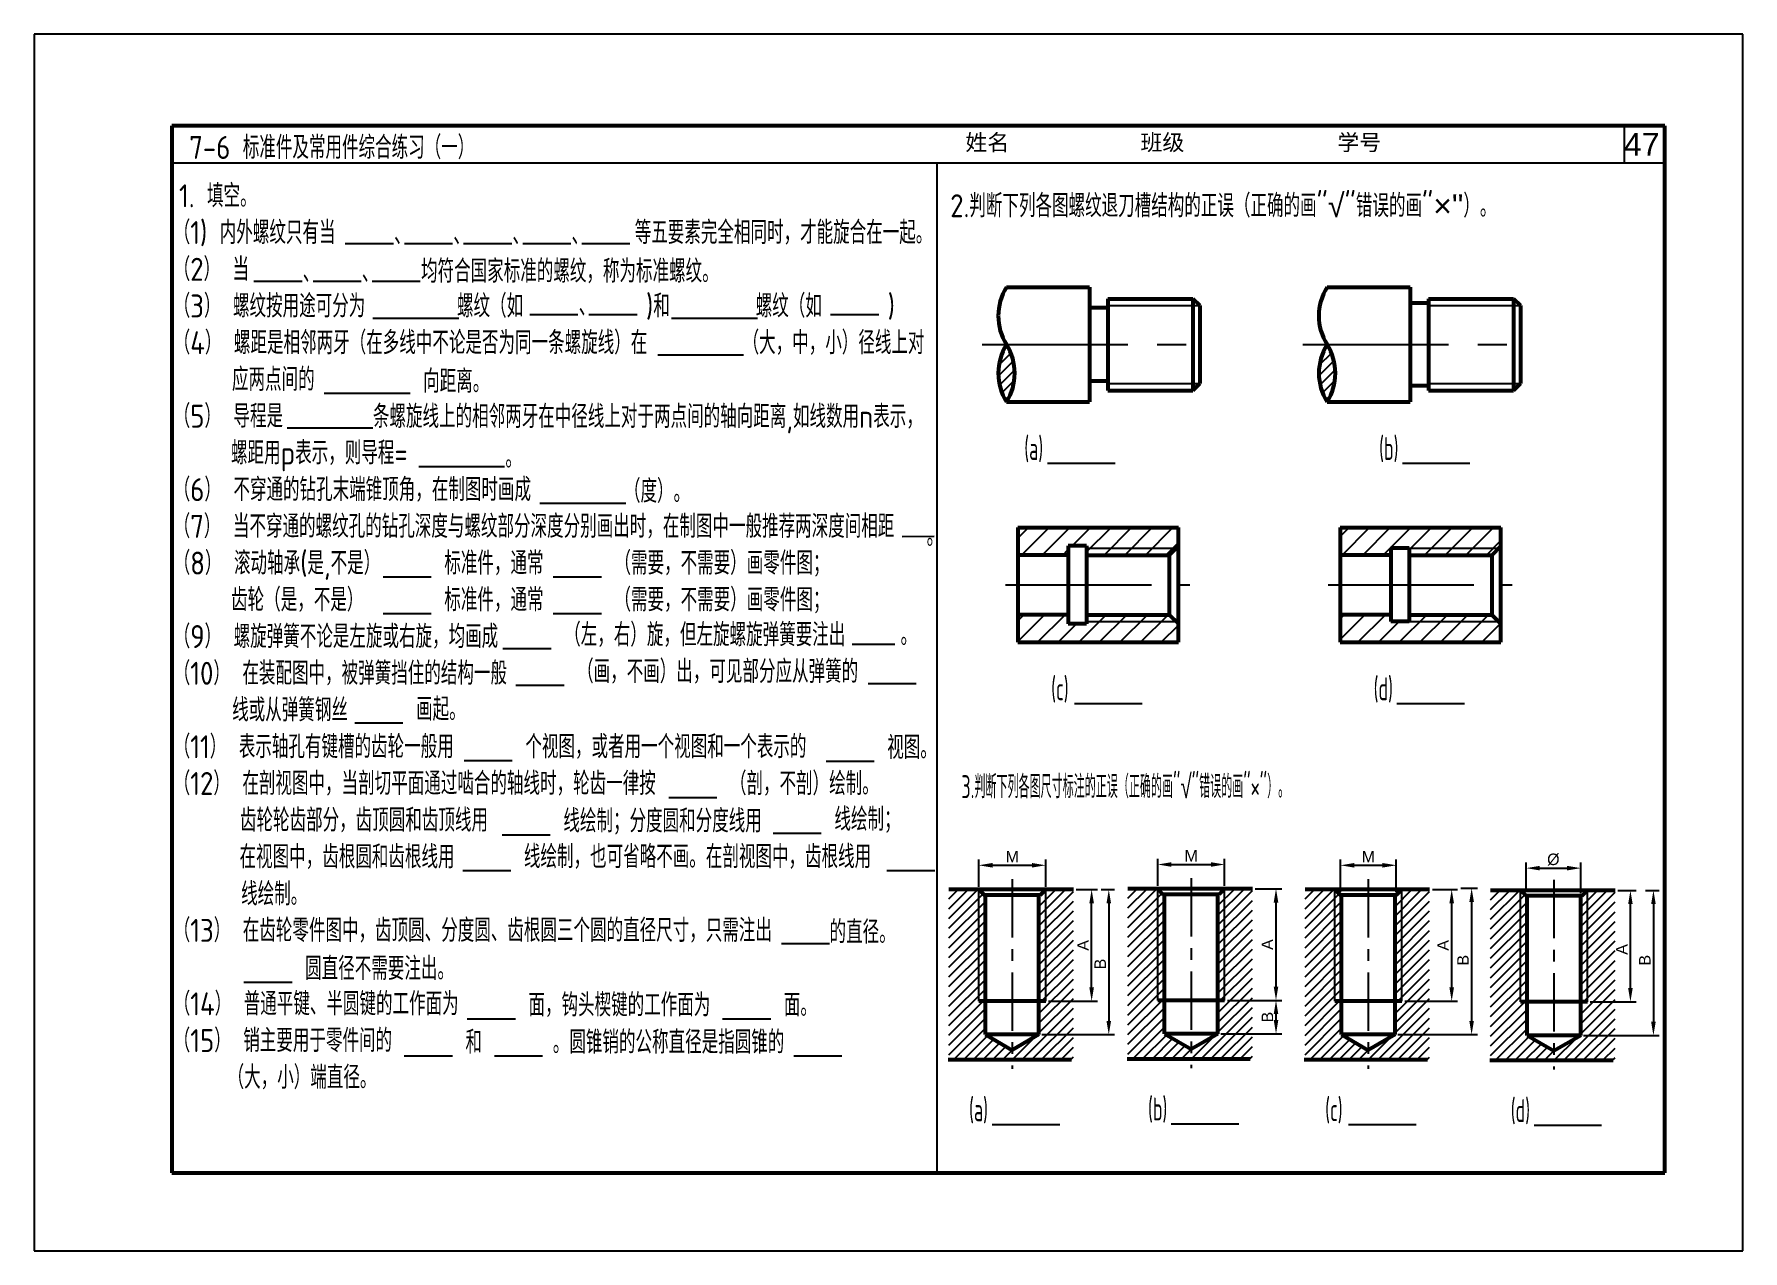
# Model space of a CAD drawing. Header units: millimetres. Extents: x 2332 to 3536, y 1191 to 2069.
# Drawn here: x 2331.6 to 2703.6, y 1190.9 to 1455.9 of the extents above; entities that cross this region are included whole.
import ezdxf
from ezdxf.enums import TextEntityAlignment as Align

# ---------------------------------------------------------------- set-up
doc = ezdxf.new("R2010")
doc.units = ezdxf.units.MM
doc.linetypes.add('CENTER', pattern=[50.8, 31.75, -6.35, 6.35, -6.35])
doc.layers.add('11(wz)', color=7, linetype='Continuous', lineweight=25)
doc.layers.add('粗实线', color=7, linetype='Continuous', lineweight=53)
for name, color, linetype in [('3中心线层', 1, 'CENTER'), ('TEXT', 7, 'Continuous'), ('THIN', 7, 'Continuous'), ('尺寸标注', 250, 'Continuous'), ('文字', 7, 'Continuous'), ('细实线', 7, 'Continuous')]:
    doc.layers.add(name, color=color, linetype=linetype)
doc.styles.add('dim', font='arial.ttf')
doc.styles.add('样式 1', font='arial.ttf', dxfattribs={"height": 5})
doc.styles.add('汉字', font='gbenor.shx', dxfattribs={"height": 5, "bigfont": 'gbcbig.shx'})
doc.dimstyles.new('ISO-25', dxfattribs={"dimtxt": 2.5, "dimasz": 3, "dimexe": 1.25, "dimexo": 0.625, "dimtad": 1, "dimdec": 0, "dimtxsty": 'dim', "dimcen": 2.5, "dimadec": 0, "dimazin": 0, "dimtfac": 1, "dimtdec": 0, "dimtmove": 0, "dimatfit": 3, "dimfxl": 0, "dimarcsym": 0})

# ---------------------------------------------------------------- blocks, each defined once
blk = doc.blocks.new('*D10')
at = {"layer": 'Defpoints', "color": 0, "transparency": 16777216}
for p in [(2551.85, 1274.89), (2537.27, 1269.6), (2551.85, 1269.6)]:
    blk.add_point(p, dxfattribs=at)
at = {"layer": '尺寸标注', "color": 0, "lineweight": -2, "transparency": 16777216}
for p, q in [((2537.27, 1270.22), (2537.27, 1276.14)), ((2551.85, 1270.22), (2551.85, 1276.14)), ((2540.27, 1274.89), (2548.85, 1274.89))]:
    blk.add_line(p, q, dxfattribs=at)
at = {"layer": '尺寸标注', "color": 0, "transparency": 16777216}
for points in [[(2540.27, 1275.39), (2540.27, 1274.39), (2537.27, 1274.89)], [(2548.85, 1275.39), (2548.85, 1274.39), (2551.85, 1274.89)]]:
    blk.add_solid(points, dxfattribs=at)
at = {"layer": '尺寸标注', "color": 0, "transparency": 16777216, "insert": (2544.56, 1276.77), "char_height": 2.5, "attachment_point": 5, "style": 'dim'}
blk.add_mtext('M', dxfattribs=at)
blk = doc.blocks.new('*D11')
at = {"layer": 'Defpoints', "color": 0, "transparency": 16777216}
for p in [(2557.88, 1269.6), (2561.85, 1269.6), (2551.85, 1245.3)]:
    blk.add_point(p, dxfattribs=at)
at = {"layer": '尺寸标注', "color": 0, "lineweight": -2, "transparency": 16777216}
for p, q in [((2558.51, 1269.6), (2563.1, 1269.6)), ((2561.85, 1248.3), (2561.85, 1266.6)), ((2552.48, 1245.3), (2563.1, 1245.3))]:
    blk.add_line(p, q, dxfattribs=at)
at = {"layer": '尺寸标注', "color": 0, "transparency": 16777216}
for points in [[(2561.35, 1266.6), (2562.35, 1266.6), (2561.85, 1269.6)], [(2561.35, 1248.3), (2562.35, 1248.3), (2561.85, 1245.3)]]:
    blk.add_solid(points, dxfattribs=at)
at = {"layer": '尺寸标注', "color": 0, "transparency": 16777216, "insert": (2559.98, 1257.45), "char_height": 2.5, "attachment_point": 5, "rotation": 90, "style": 'dim'}
blk.add_mtext('A', dxfattribs=at)
blk = doc.blocks.new('*D12')
at = {"layer": 'Defpoints', "color": 0, "transparency": 16777216}
for p in [(2563.29, 1269.6), (2550.39, 1238.01), (2565.58, 1238.01)]:
    blk.add_point(p, dxfattribs=at)
at = {"layer": '尺寸标注', "color": 0, "lineweight": -2, "transparency": 16777216}
for p, q in [((2563.92, 1269.6), (2566.83, 1269.6)), ((2565.58, 1266.6), (2565.58, 1241.01)), ((2551.02, 1238.01), (2566.83, 1238.01))]:
    blk.add_line(p, q, dxfattribs=at)
at = {"layer": '尺寸标注', "color": 0, "transparency": 16777216}
for points in [[(2565.08, 1266.6), (2566.08, 1266.6), (2565.58, 1269.6)], [(2565.08, 1241.01), (2566.08, 1241.01), (2565.58, 1238.01)]]:
    blk.add_solid(points, dxfattribs=at)
at = {"layer": '尺寸标注', "color": 0, "transparency": 16777216, "insert": (2563.71, 1253.39), "char_height": 2.5, "attachment_point": 5, "rotation": 90, "style": 'dim'}
blk.add_mtext('B', dxfattribs=at)
blk = doc.blocks.new('*D13')
at = {"layer": 'Defpoints', "color": 0, "transparency": 16777216}
for p in [(2590.81, 1275.06), (2576.23, 1269.77), (2590.81, 1269.77)]:
    blk.add_point(p, dxfattribs=at)
at = {"layer": '尺寸标注', "color": 0, "lineweight": -2, "transparency": 16777216}
for p, q in [((2576.23, 1270.39), (2576.23, 1276.31)), ((2590.81, 1270.39), (2590.81, 1276.31)), ((2579.23, 1275.06), (2587.81, 1275.06))]:
    blk.add_line(p, q, dxfattribs=at)
at = {"layer": '尺寸标注', "color": 0, "transparency": 16777216}
for points in [[(2579.23, 1275.56), (2579.23, 1274.56), (2576.23, 1275.06)], [(2587.81, 1275.56), (2587.81, 1274.56), (2590.81, 1275.06)]]:
    blk.add_solid(points, dxfattribs=at)
at = {"layer": '尺寸标注', "color": 0, "transparency": 16777216, "insert": (2583.52, 1276.94), "char_height": 2.5, "attachment_point": 5, "style": 'dim'}
blk.add_mtext('M', dxfattribs=at)
blk = doc.blocks.new('*D14')
at = {"layer": 'Defpoints', "color": 0, "transparency": 16777216}
for p in [(2596.84, 1269.77), (2601.99, 1269.77), (2590.81, 1245.47)]:
    blk.add_point(p, dxfattribs=at)
at = {"layer": '尺寸标注', "color": 0, "lineweight": -2, "transparency": 16777216}
for p, q in [((2597.47, 1269.77), (2603.24, 1269.77)), ((2601.99, 1248.47), (2601.99, 1266.77)), ((2591.44, 1245.47), (2603.24, 1245.47))]:
    blk.add_line(p, q, dxfattribs=at)
at = {"layer": '尺寸标注', "color": 0, "transparency": 16777216}
for points in [[(2601.49, 1266.77), (2602.49, 1266.77), (2601.99, 1269.77)], [(2601.49, 1248.47), (2602.49, 1248.47), (2601.99, 1245.47)]]:
    blk.add_solid(points, dxfattribs=at)
at = {"layer": '尺寸标注', "color": 0, "transparency": 16777216, "insert": (2600.11, 1257.62), "char_height": 2.5, "attachment_point": 5, "rotation": 90, "style": 'dim'}
blk.add_mtext('A', dxfattribs=at)
blk = doc.blocks.new('*D15')
at = {"layer": 'Defpoints', "color": 0, "transparency": 16777216}
for p in [(2628.17, 1274.89), (2616.02, 1268.38), (2628.17, 1268.38)]:
    blk.add_point(p, dxfattribs=at)
at = {"layer": '尺寸标注', "color": 0, "lineweight": -2, "transparency": 16777216}
for p, q in [((2616.02, 1269.01), (2616.02, 1276.14)), ((2628.17, 1269.01), (2628.17, 1276.14)), ((2619.02, 1274.89), (2625.17, 1274.89))]:
    blk.add_line(p, q, dxfattribs=at)
at = {"layer": '尺寸标注', "color": 0, "transparency": 16777216}
for points in [[(2619.02, 1275.39), (2619.02, 1274.39), (2616.02, 1274.89)], [(2625.17, 1275.39), (2625.17, 1274.39), (2628.17, 1274.89)]]:
    blk.add_solid(points, dxfattribs=at)
at = {"layer": '尺寸标注', "color": 0, "transparency": 16777216, "insert": (2622.09, 1276.77), "char_height": 2.5, "attachment_point": 5, "style": 'dim'}
blk.add_mtext('M', dxfattribs=at)
blk = doc.blocks.new('*D16')
at = {"layer": 'Defpoints', "color": 0, "transparency": 16777216}
for p in [(2635.41, 1269.6), (2640.24, 1269.6), (2629.38, 1245.3)]:
    blk.add_point(p, dxfattribs=at)
at = {"layer": '尺寸标注', "color": 0, "lineweight": -2, "transparency": 16777216}
for p, q in [((2636.04, 1269.6), (2641.49, 1269.6)), ((2640.24, 1248.3), (2640.24, 1266.6)), ((2630.01, 1245.3), (2641.49, 1245.3))]:
    blk.add_line(p, q, dxfattribs=at)
at = {"layer": '尺寸标注', "color": 0, "transparency": 16777216}
for points in [[(2639.74, 1266.6), (2640.74, 1266.6), (2640.24, 1269.6)], [(2639.74, 1248.3), (2640.74, 1248.3), (2640.24, 1245.3)]]:
    blk.add_solid(points, dxfattribs=at)
at = {"layer": '尺寸标注', "color": 0, "transparency": 16777216, "insert": (2638.36, 1257.45), "char_height": 2.5, "attachment_point": 5, "rotation": 90, "style": 'dim'}
blk.add_mtext('A', dxfattribs=at)
blk = doc.blocks.new('*D17')
at = {"layer": 'Defpoints', "color": 0, "transparency": 16777216}
for p in [(2641.57, 1269.91), (2627.92, 1238.01), (2644.58, 1238.01)]:
    blk.add_point(p, dxfattribs=at)
at = {"layer": '尺寸标注', "color": 0, "lineweight": -2, "transparency": 16777216}
for p, q in [((2642.2, 1269.91), (2645.83, 1269.91)), ((2644.58, 1266.91), (2644.58, 1241.01)), ((2628.55, 1238.01), (2645.83, 1238.01))]:
    blk.add_line(p, q, dxfattribs=at)
at = {"layer": '尺寸标注', "color": 0, "transparency": 16777216}
for points in [[(2644.08, 1266.91), (2645.08, 1266.91), (2644.58, 1269.91)], [(2644.08, 1241.01), (2645.08, 1241.01), (2644.58, 1238.01)]]:
    blk.add_solid(points, dxfattribs=at)
at = {"layer": '尺寸标注', "color": 0, "transparency": 16777216, "insert": (2642.7, 1254.22), "char_height": 2.5, "attachment_point": 5, "rotation": 90, "style": 'dim'}
blk.add_mtext('B', dxfattribs=at)
blk = doc.blocks.new('*D18')
at = {"layer": 'Defpoints', "color": 0, "transparency": 16777216}
for p in [(2668.33, 1274.27), (2656.42, 1268.97), (2668.33, 1268.22)]:
    blk.add_point(p, dxfattribs=at)
at = {"layer": '尺寸标注', "color": 0, "lineweight": -2, "transparency": 16777216}
for p, q in [((2656.42, 1269.6), (2656.42, 1275.52)), ((2659.42, 1274.27), (2665.33, 1274.27)), ((2668.33, 1268.84), (2668.33, 1275.52))]:
    blk.add_line(p, q, dxfattribs=at)
at = {"layer": '尺寸标注', "color": 0, "transparency": 16777216}
for points in [[(2659.42, 1274.77), (2659.42, 1273.77), (2656.42, 1274.27)], [(2665.33, 1274.77), (2665.33, 1273.77), (2668.33, 1274.27)]]:
    blk.add_solid(points, dxfattribs=at)
at = {"layer": '尺寸标注', "color": 0, "transparency": 16777216, "insert": (2662.37, 1276.14), "char_height": 2.5, "attachment_point": 5, "style": 'dim'}
blk.add_mtext('%%c', dxfattribs=at)
blk = doc.blocks.new('*D19')
at = {"layer": 'Defpoints', "color": 0, "transparency": 16777216}
for p in [(2675.81, 1269.43), (2679.15, 1269.43), (2669.78, 1245.13)]:
    blk.add_point(p, dxfattribs=at)
at = {"layer": '尺寸标注', "color": 0, "lineweight": -2, "transparency": 16777216}
for p, q in [((2676.44, 1269.43), (2680.4, 1269.43)), ((2679.15, 1248.13), (2679.15, 1266.43)), ((2670.41, 1245.13), (2680.4, 1245.13))]:
    blk.add_line(p, q, dxfattribs=at)
at = {"layer": '尺寸标注', "color": 0, "transparency": 16777216}
for points in [[(2678.65, 1266.43), (2679.65, 1266.43), (2679.15, 1269.43)], [(2678.65, 1248.13), (2679.65, 1248.13), (2679.15, 1245.13)]]:
    blk.add_solid(points, dxfattribs=at)
at = {"layer": '尺寸标注', "color": 0, "transparency": 16777216, "insert": (2677.27, 1256.56), "char_height": 2.5, "attachment_point": 5, "rotation": 90, "style": 'dim'}
blk.add_mtext('A', dxfattribs=at)
blk = doc.blocks.new('*D20')
at = {"layer": 'Defpoints', "color": 0, "transparency": 16777216}
for p in [(2681.83, 1269.43), (2668.33, 1237.84), (2684.16, 1237.84)]:
    blk.add_point(p, dxfattribs=at)
at = {"layer": '尺寸标注', "color": 0, "lineweight": -2, "transparency": 16777216}
for p, q in [((2682.46, 1269.43), (2685.41, 1269.43)), ((2684.16, 1266.43), (2684.16, 1240.84)), ((2668.95, 1237.84), (2685.41, 1237.84))]:
    blk.add_line(p, q, dxfattribs=at)
at = {"layer": '尺寸标注', "color": 0, "transparency": 16777216}
for points in [[(2683.66, 1266.43), (2684.66, 1266.43), (2684.16, 1269.43)], [(2683.66, 1240.84), (2684.66, 1240.84), (2684.16, 1237.84)]]:
    blk.add_solid(points, dxfattribs=at)
at = {"layer": '尺寸标注', "color": 0, "transparency": 16777216, "insert": (2682.28, 1254.22), "char_height": 2.5, "attachment_point": 5, "rotation": 90, "style": 'dim'}
blk.add_mtext('B', dxfattribs=at)
blk = doc.blocks.new('*D21')
at = {"layer": 'Defpoints', "color": 0, "transparency": 16777216}
for p in [(2590.81, 1245.47), (2601.99, 1245.47), (2589.35, 1238.18)]:
    blk.add_point(p, dxfattribs=at)
at = {"layer": '尺寸标注', "color": 0, "lineweight": -2, "transparency": 16777216}
for p, q in [((2591.44, 1245.47), (2603.24, 1245.47)), ((2601.99, 1241.18), (2601.99, 1242.47)), ((2589.98, 1238.18), (2603.24, 1238.18))]:
    blk.add_line(p, q, dxfattribs=at)
at = {"layer": '尺寸标注', "color": 0, "transparency": 16777216}
for points in [[(2601.49, 1242.47), (2602.49, 1242.47), (2601.99, 1245.47)], [(2601.49, 1241.18), (2602.49, 1241.18), (2601.99, 1238.18)]]:
    blk.add_solid(points, dxfattribs=at)
at = {"layer": '尺寸标注', "color": 0, "transparency": 16777216, "insert": (2600.11, 1241.82), "char_height": 2.5, "attachment_point": 5, "rotation": 90, "style": 'dim'}
blk.add_mtext('B', dxfattribs=at)

msp = doc.modelspace()

# ---------------------------------------------------------------- hatches: boundary and pattern name
at = {"layer": '细实线'}
h = msp.add_hatch(dxfattribs=at)
h.set_pattern_fill('ANSI31', color=256, scale=0.5, style=0)
h.set_pattern_definition([(45, (2067.5701, 1208.3475), (-1.122532, 1.122532), [])])
h.paths.add_polyline_path([(2543.32, 1375.8, 0.287484), (2543.32, 1388.3, 0.287224)])
h = msp.add_hatch(dxfattribs=at)
h.set_pattern_fill('ANSI31', color=256, scale=0.5, style=0)
h.set_pattern_definition([(45, (2137.3615, 1208.3475), (-1.122532, 1.122532), [])])
h.paths.add_polyline_path([(2613.12, 1375.8, 0.287484), (2613.12, 1388.3, 0.287224)])
h = msp.add_hatch(dxfattribs=at)
h.set_pattern_fill('ANSI31', color=256, style=0)
h.set_pattern_definition([(45, (1960.5274, 1156.006), (-2.245064, 2.245064), [])])
h.paths.add_polyline_path([(2545.76, 1348.46), (2545.76, 1342.46), (2556.76, 1342.46), (2556.76, 1344.46), (2560.76, 1344.46), (2560.76, 1343.96), (2580.26, 1343.96), (2580.76, 1344.46), (2580.76, 1348.46)])
h.paths.add_polyline_path([(2560.76, 1343.96), (2560.76, 1342.46), (2578.76, 1342.46), (2580.26, 1343.96)], flags=17)
h.paths.add_polyline_path([(2580.26, 1327.96), (2578.76, 1329.46), (2560.76, 1329.46), (2560.76, 1327.96)], flags=17)
h.paths.add_polyline_path([(2580.76, 1323.46), (2580.76, 1327.46), (2580.26, 1327.96), (2560.76, 1327.96), (2560.76, 1327.46), (2556.76, 1327.46), (2556.76, 1329.46), (2545.76, 1329.46), (2545.76, 1323.46)])
h = msp.add_hatch(dxfattribs=at)
h.set_pattern_fill('ANSI31', color=256, style=0)
h.set_pattern_definition([(45, (1985.3995, 1156.006), (-2.245064, 2.245064), [])])
h.paths.add_polyline_path([(2626.96, 1342.46), (2626.96, 1343.96), (2630.96, 1343.96), (2650.46, 1343.96), (2650.96, 1344.46), (2650.96, 1348.46), (2615.96, 1348.46), (2615.96, 1342.46)])
h.paths.add_polyline_path([(2630.96, 1343.96), (2630.96, 1342.46), (2648.96, 1342.46), (2650.46, 1343.96)], flags=17)
h.paths.add_polyline_path([(2630.96, 1329.46), (2630.96, 1327.96), (2650.46, 1327.96), (2648.96, 1329.46)], flags=17)
h.paths.add_polyline_path([(2630.96, 1327.96), (2626.96, 1327.96), (2626.96, 1329.46), (2615.96, 1329.46), (2615.96, 1323.46), (2650.96, 1323.46), (2650.96, 1327.46), (2650.46, 1327.96)])
h = msp.add_hatch(dxfattribs=at)
h.set_pattern_fill('ANSI31', color=256, scale=12, style=0)
h.set_pattern_definition([(45, (2002.64, 1187.0125), (-1.06066, 1.06066), [])])
h.paths.add_polyline_path([(2537.27, 1269.6), (2530.78, 1269.6), (2530.78, 1232.59), (2544.56, 1232.59), (2544.56, 1234.64), (2538.73, 1238.01), (2538.73, 1245.3), (2537.27, 1245.3)])
h.paths.add_polyline_path([(2538.73, 1268.38), (2538.49, 1268.38), (2537.27, 1269.6), (2537.27, 1245.3), (2538.73, 1245.3)], flags=16)
h.paths.add_polyline_path([(2551.85, 1269.6), (2550.64, 1268.38), (2550.39, 1268.38), (2550.39, 1245.3), (2551.85, 1245.3)])
h.paths.add_polyline_path([(2557.88, 1269.6), (2551.85, 1269.6), (2551.85, 1245.3), (2550.39, 1245.3), (2550.39, 1238.01), (2544.56, 1234.64), (2544.56, 1232.59), (2557.88, 1232.59)])
h = msp.add_hatch(dxfattribs=at)
h.set_pattern_fill('ANSI31', color=256, scale=12, style=0)
h.set_pattern_definition([(45, (2041.6017, 1187.1794), (-1.06066, 1.06066), [])])
h.paths.add_polyline_path([(2576.23, 1269.77), (2569.74, 1269.77), (2569.74, 1232.75), (2583.52, 1232.75), (2583.52, 1234.81), (2577.69, 1238.18), (2577.69, 1245.47), (2576.23, 1245.47)])
h.paths.add_polyline_path([(2577.69, 1268.55), (2577.45, 1268.55), (2576.23, 1269.77), (2576.23, 1245.47), (2577.69, 1245.47)], flags=16)
h.paths.add_polyline_path([(2590.81, 1269.77), (2589.6, 1268.55), (2589.35, 1268.55), (2589.35, 1245.47), (2590.81, 1245.47)])
h.paths.add_polyline_path([(2596.84, 1269.77), (2590.81, 1269.77), (2590.81, 1245.47), (2589.35, 1245.47), (2589.35, 1238.18), (2583.52, 1234.81), (2583.52, 1232.75), (2596.84, 1232.75)])
h = msp.add_hatch(dxfattribs=at)
h.set_pattern_fill('ANSI31', color=256, scale=12, style=0)
h.set_pattern_definition([(45, (2080.1715, 1187.0125), (-1.06066, 1.06066), [])])
h.paths.add_polyline_path([(2614.8, 1269.6), (2608.31, 1269.6), (2608.31, 1232.59), (2622.09, 1232.59), (2622.09, 1234.64), (2616.26, 1238.01), (2616.26, 1245.3), (2614.8, 1245.3)])
h.paths.add_polyline_path([(2616.26, 1268.38), (2616.02, 1268.38), (2614.8, 1269.6), (2614.8, 1245.3), (2616.26, 1245.3)], flags=16)
h.paths.add_polyline_path([(2629.38, 1269.6), (2628.17, 1268.38), (2627.92, 1268.38), (2627.92, 1245.3), (2629.38, 1245.3)])
h.paths.add_polyline_path([(2635.41, 1269.6), (2629.38, 1269.6), (2629.38, 1245.3), (2627.92, 1245.3), (2627.92, 1238.01), (2622.09, 1234.64), (2622.09, 1232.59), (2635.41, 1232.59)])
h = msp.add_hatch(dxfattribs=at)
h.set_pattern_fill('ANSI31', color=256, scale=12, style=0)
h.set_pattern_definition([(45, (2120.5725, 1186.8456), (-1.06066, 1.06066), [])])
h.paths.add_polyline_path([(2655.2, 1269.43), (2648.71, 1269.43), (2648.71, 1232.42), (2662.49, 1232.42), (2662.49, 1234.48), (2656.66, 1237.84), (2656.66, 1245.13), (2655.2, 1245.13)])
h.paths.add_polyline_path([(2656.66, 1268.22), (2656.42, 1268.22), (2655.2, 1269.43), (2655.2, 1245.13), (2656.66, 1245.13)], flags=16)
h.paths.add_polyline_path([(2669.78, 1269.43), (2668.57, 1268.22), (2668.33, 1268.22), (2668.33, 1245.13), (2669.78, 1245.13)])
h.paths.add_polyline_path([(2675.81, 1269.43), (2669.78, 1269.43), (2669.78, 1245.13), (2668.33, 1245.13), (2668.33, 1237.84), (2662.49, 1234.48), (2662.49, 1232.42), (2675.81, 1232.42)])

# ---------------------------------------------------------------- linework, layer by layer
at = {"layer": '11(wz)'}
for p, q in [((2552.26, 1362.47), (2566.97, 1362.47)), ((2629.51, 1362.47), (2644.22, 1362.47)), ((2558.12, 1310.12), (2572.82, 1310.12)), ((2628.31, 1310.12), (2643.02, 1310.12)), ((2540.23, 1218.45), (2554.94, 1218.45)), ((2579.2, 1218.61), (2593.9, 1218.61)), ((2617.77, 1218.45), (2632.47, 1218.45)), ((2658.17, 1218.28), (2672.87, 1218.28))]:
    msp.add_line(p, q, dxfattribs=at)
at = {"layer": '3中心线层', "color": 7}
for p, q in [((2538, 1388.3), (2588.42, 1388.3)), ((2607.8, 1388.3), (2658.21, 1388.3)), ((2543.11, 1335.96), (2583.2, 1335.96)), ((2613.31, 1335.96), (2653.4, 1335.96))]:
    msp.add_line(p, q, dxfattribs=at)
at = {"layer": '3中心线层', "color": 7, "ltscale": 0.4}
for points in [[(2544.56, 1271.89), (2544.56, 1230.56)], [(2583.52, 1272.06), (2583.52, 1230.73)], [(2622.09, 1271.89), (2622.09, 1230.56)], [(2662.49, 1271.72), (2662.49, 1230.39)]]:
    msp.add_lwpolyline(points, dxfattribs=at)
at = {"layer": 'THIN', "ltscale": 0.2}
msp.add_line((2677.81, 1435.92), (2677.81, 1427.92), dxfattribs=at)
msp.add_line((2677.81, 1435.92), (2677.81, 1427.92), dxfattribs=at)
at = {"layer": '粗实线', "color": 7}
for p, q in [((2686.62, 1435.92), (2361.62, 1435.92)), ((2361.62, 1435.92), (2361.62, 1207.92)), ((2686.62, 1207.92), (2686.62, 1435.92)), ((2361.62, 1207.92), (2686.62, 1207.92))]:
    msp.add_line(p, q, dxfattribs=at)
at = {"layer": '粗实线'}
for p, q in [((2543.32, 1400.8), (2561.41, 1400.8)), ((2561.41, 1400.8), (2561.41, 1375.8)), ((2613.12, 1400.8), (2631.2, 1400.8)), ((2631.2, 1400.8), (2631.2, 1375.8)), ((2565.41, 1396.3), (2561.41, 1396.3)), ((2565.41, 1398.3), (2583.91, 1398.3)), ((2565.41, 1398.3), (2565.41, 1378.3)), ((2583.91, 1398.3), (2585.41, 1396.8)), ((2583.91, 1398.3), (2583.91, 1378.3)), ((2585.41, 1396.8), (2585.41, 1379.8)), ((2635.2, 1397.3), (2631.2, 1397.3)), ((2635.2, 1398.3), (2653.7, 1398.3)), ((2635.2, 1398.3), (2635.2, 1378.3)), ((2653.7, 1398.3), (2655.2, 1396.8)), ((2653.7, 1398.3), (2653.7, 1378.3)), ((2655.2, 1396.8), (2655.2, 1379.8)), ((2565.41, 1380.3), (2561.41, 1380.3)), ((2565.41, 1378.3), (2583.91, 1378.3)), ((2585.41, 1379.8), (2583.91, 1378.3)), ((2635.2, 1379.3), (2631.2, 1379.3)), ((2635.2, 1378.3), (2653.7, 1378.3)), ((2655.2, 1379.8), (2653.7, 1378.3)), ((2543.32, 1375.8), (2561.41, 1375.8)), ((2613.12, 1375.8), (2631.2, 1375.8)), ((2545.76, 1348.46), (2580.76, 1348.46)), ((2545.76, 1348.46), (2545.76, 1323.46)), ((2580.76, 1323.46), (2580.76, 1348.46)), ((2615.96, 1348.46), (2650.96, 1348.46)), ((2615.96, 1348.46), (2615.96, 1323.46)), ((2650.96, 1323.46), (2650.96, 1348.46)), ((2556.76, 1344.46), (2556.76, 1327.46)), ((2560.76, 1344.46), (2556.76, 1344.46)), ((2560.76, 1344.46), (2560.76, 1327.46)), ((2578.76, 1342.46), (2580.76, 1344.46)), ((2626.96, 1343.96), (2626.96, 1327.96)), ((2630.96, 1343.96), (2626.96, 1343.96)), ((2630.96, 1343.96), (2630.96, 1327.96)), ((2648.96, 1342.46), (2650.96, 1344.46)), ((2556.76, 1342.46), (2545.76, 1342.46)), ((2560.76, 1342.46), (2578.76, 1342.46)), ((2578.76, 1342.46), (2578.76, 1329.46)), ((2626.96, 1342.46), (2615.96, 1342.46)), ((2630.96, 1342.46), (2648.96, 1342.46)), ((2648.96, 1342.46), (2648.96, 1329.46)), ((2556.76, 1329.46), (2545.76, 1329.46)), ((2560.76, 1329.46), (2578.76, 1329.46)), ((2578.76, 1329.46), (2580.76, 1327.46)), ((2626.96, 1329.46), (2615.96, 1329.46)), ((2630.96, 1329.46), (2648.96, 1329.46)), ((2648.96, 1329.46), (2650.96, 1327.46)), ((2560.76, 1327.46), (2556.76, 1327.46)), ((2630.96, 1327.96), (2626.96, 1327.96)), ((2545.76, 1323.46), (2580.76, 1323.46)), ((2615.96, 1323.46), (2650.96, 1323.46)), ((2557.88, 1269.6), (2530.78, 1269.6)), ((2537.27, 1269.6), (2538.49, 1268.38)), ((2551.85, 1269.6), (2550.64, 1268.38)), ((2596.84, 1269.77), (2569.74, 1269.77)), ((2576.23, 1269.77), (2577.45, 1268.55)), ((2589.6, 1268.55), (2577.45, 1268.55)), ((2590.81, 1269.77), (2589.6, 1268.55)), ((2635.41, 1269.6), (2608.31, 1269.6)), ((2614.8, 1269.6), (2616.02, 1268.38)), ((2629.38, 1269.6), (2628.17, 1268.38)), ((2675.81, 1269.43), (2648.71, 1269.43)), ((2655.2, 1269.43), (2656.42, 1268.22)), ((2669.78, 1269.43), (2668.57, 1268.22)), ((2550.64, 1268.38), (2538.49, 1268.38)), ((2628.17, 1268.38), (2616.02, 1268.38)), ((2668.57, 1268.22), (2656.42, 1268.22)), ((2551.85, 1245.3), (2537.27, 1245.3)), ((2590.81, 1245.47), (2576.23, 1245.47)), ((2629.38, 1245.3), (2614.8, 1245.3)), ((2669.78, 1245.13), (2655.2, 1245.13)), ((2550.39, 1238.01), (2538.73, 1238.01)), ((2538.73, 1238.01), (2544.56, 1234.64)), ((2550.39, 1238.01), (2544.56, 1234.64)), ((2589.35, 1238.18), (2577.69, 1238.18)), ((2577.69, 1238.18), (2583.52, 1234.81)), ((2589.35, 1238.18), (2583.52, 1234.81)), ((2627.92, 1238.01), (2616.26, 1238.01)), ((2616.26, 1238.01), (2622.09, 1234.64)), ((2627.92, 1238.01), (2622.09, 1234.64)), ((2668.33, 1237.84), (2656.66, 1237.84)), ((2656.66, 1237.84), (2662.49, 1234.48)), ((2668.33, 1237.84), (2662.49, 1234.48)), ((2557.44, 1232.51), (2530.62, 1232.51)), ((2596.4, 1232.68), (2569.58, 1232.68)), ((2634.97, 1232.51), (2608.15, 1232.51)), ((2675.37, 1232.35), (2648.55, 1232.35))]:
    msp.add_line(p, q, dxfattribs=at)
for points in [[(2577.69, 1238.18), (2577.69, 1268.55)], [(2589.35, 1238.18), (2589.35, 1268.55)], [(2538.73, 1238.01), (2538.73, 1268.38)], [(2550.39, 1238.01), (2550.39, 1268.38)], [(2616.26, 1238.01), (2616.26, 1268.38)], [(2627.92, 1238.01), (2627.92, 1268.38)], [(2656.66, 1237.84), (2656.66, 1268.22)], [(2668.33, 1237.84), (2668.33, 1268.22)]]:
    msp.add_lwpolyline(points, dxfattribs=at)
for centre, radius, start, end in [((2553.26, 1394.55), 11.74, 147.8192, 212.1808), ((2623.05, 1394.55), 11.74, 147.8192, 212.1808), ((2553.31, 1382.05), 11.78, 147.949, 212.051), ((2533.35, 1382.05), 11.77, 327.9222, 32.0793), ((2623.1, 1382.05), 11.78, 147.949, 212.051), ((2603.14, 1382.05), 11.77, 327.9222, 32.0793)]:
    msp.add_arc(centre, radius, start, end, dxfattribs=at)
at = {"layer": '细实线', "color": 7}
for p, q in [((2703.62, 1455.92), (2331.62, 1455.92)), ((2331.62, 1455.92), (2331.62, 1190.92)), ((2703.62, 1190.92), (2703.62, 1455.92)), ((2361.62, 1427.92), (2686.62, 1427.92)), ((2331.62, 1190.92), (2703.62, 1190.92))]:
    msp.add_line(p, q, dxfattribs=at)
at = {"layer": '细实线'}
for p, q in [((2528.16, 1427.92), (2528.16, 1207.92)), ((2399.35, 1410.34), (2409.84, 1410.34)), ((2412.23, 1410.34), (2422.71, 1410.34)), ((2425.1, 1410.34), (2435.59, 1410.34)), ((2437.98, 1410.34), (2448.46, 1410.34)), ((2450.85, 1410.34), (2461.34, 1410.34)), ((2379.46, 1402.14), (2389.94, 1402.14)), ((2392.33, 1402.14), (2402.82, 1402.14)), ((2405.21, 1402.14), (2415.69, 1402.14)), ((2565.41, 1396.8), (2585.41, 1396.8)), ((2635.2, 1396.8), (2655.2, 1396.8)), ((2405.36, 1394.09), (2424.06, 1394.09)), ((2439.54, 1394.83), (2450.02, 1394.83)), ((2452.41, 1394.83), (2462.9, 1394.83)), ((2470.4, 1394.09), (2489.09, 1394.09)), ((2505.02, 1394.83), (2515.51, 1394.83)), ((2467.38, 1386.09), (2486.07, 1386.09)), ((2394.77, 1377.7), (2413.47, 1377.7)), ((2565.41, 1379.8), (2585.41, 1379.8)), ((2635.2, 1379.8), (2655.2, 1379.8)), ((2386.68, 1370.14), (2405.37, 1370.14)), ((2415.35, 1361.74), (2434.05, 1361.74)), ((2441.72, 1353.76), (2460.41, 1353.76)), ((2520.62, 1346.51), (2527.57, 1346.57)), ((2560.76, 1343.96), (2580.26, 1343.96)), ((2630.96, 1343.96), (2650.46, 1343.96)), ((2407.59, 1337.71), (2418.07, 1337.71)), ((2444.63, 1337.71), (2455.11, 1337.71)), ((2407.59, 1329.71), (2418.07, 1329.71)), ((2444.63, 1329.71), (2455.11, 1329.71)), ((2560.76, 1327.96), (2580.26, 1327.96)), ((2630.96, 1327.96), (2650.46, 1327.96)), ((2433.69, 1322.1), (2444.17, 1322.1)), ((2509.68, 1323.08), (2519.02, 1323.08)), ((2436.5, 1314.09), (2446.98, 1314.09)), ((2513.19, 1314.49), (2523.68, 1314.49)), ((2401.44, 1305.9), (2411.92, 1305.9)), ((2425.22, 1297.72), (2435.71, 1297.72)), ((2504.02, 1297.55), (2514.51, 1297.55)), ((2469.77, 1289.69), (2480.26, 1289.69)), ((2433.51, 1281.55), (2444, 1281.55)), ((2492.52, 1281.91), (2503, 1281.91)), ((2424.92, 1273.77), (2435.4, 1273.77)), ((2517.23, 1273.77), (2527.72, 1273.77)), ((2537.27, 1245.3), (2537.27, 1269.6)), ((2551.85, 1245.3), (2551.85, 1269.6)), ((2576.23, 1245.47), (2576.23, 1269.77)), ((2590.81, 1245.47), (2590.81, 1269.77)), ((2614.8, 1245.3), (2614.8, 1269.6)), ((2629.38, 1245.3), (2629.38, 1269.6)), ((2655.2, 1245.13), (2655.2, 1269.43)), ((2669.78, 1245.13), (2669.78, 1269.43)), ((2494.3, 1257.85), (2504.79, 1257.85)), ((2377.29, 1249.41), (2387.77, 1249.41)), ((2425.9, 1241.47), (2436.39, 1241.47)), ((2481.51, 1241.47), (2491.99, 1241.47)), ((2412.19, 1233.37), (2422.67, 1233.37)), ((2431.83, 1233.37), (2442.31, 1233.37)), ((2496.99, 1233.37), (2507.47, 1233.37))]:
    msp.add_line(p, q, dxfattribs=at)

# ---------------------------------------------------------------- texts
at = {"layer": 'TEXT', "style": '汉字'}
msp.add_text('7-6 标准件及常用件综合练习（一）', height=5, dxfattribs=at).set_placement((2365.37, 1433.74), align=Align.TOP_LEFT)
at = {"layer": 'TEXT', "linetype": 'Continuous', "style": '汉字', "width": 0.667}
for s, p in [('(a)', (2547.18, 1363.17)), ('(b)', (2624.44, 1363.17)), ('(c)', (2553.04, 1310.82)), ('(d)', (2623.24, 1310.82)), ('(a)', (2535.16, 1219.15)), ('(b)', (2574.12, 1219.31)), ('(c)', (2612.69, 1219.15)), ('(d)', (2653.09, 1218.98))]:
    msp.add_text(s, height=5, dxfattribs=at).set_placement(p)
at = {"layer": '尺寸标注', "color": 7, "insert": (2681.62, 1431.92), "char_height": 5, "width": 10, "attachment_point": 5, "style": '样式 1'}
msp.add_mtext('47', dxfattribs=at)
at = {"layer": '文字', "color": 7, "insert": (2529.6, 1432.14), "char_height": 3.5, "width": 313.5, "attachment_point": 4}
msp.add_mtext('{\\fSimSun|b0|i0|c134|p2;  姓名            班级              学号}', dxfattribs=at)
at = {"layer": '细实线', "color": 7, "style": '汉字'}
for s, p in [('1. 填空。', (2363.16, 1418.21)), ('（1) 内外螺纹只有当 ', (2362, 1410.21)), ('等五要素完全相同时，才能旋合在一起。', (2462.37, 1410.21)), ('、', (2410, 1410)), ('、', (2422.88, 1410)), ('、', (2435.75, 1410)), ('、', (2448.63, 1410)), ('（2） 当', (2362, 1402.21)), ('均符合国家标准的螺纹，称为标准螺纹。', (2415.85, 1401.79)), ('、', (2390.11, 1401.79)), ('、', (2402.98, 1401.79)), ('（3） 螺纹按用途可分为', (2362, 1394.21)), ('螺纹（如', (2423.68, 1394.21)), (')和', (2464.83, 1394.21)), ('螺纹（如', (2488.71, 1394.21)), (')', (2517.45, 1394.21)), ('、', (2450.19, 1394.49)), ('（4） 螺距是相邻两牙（在多线中不论是否为同一条螺旋线）在', (2362, 1386.21)), ('（大，中，小）径线上对 ', (2485.86, 1386.21)), ('应两点间的', (2374.69, 1378.21)), ('向距离。', (2416.31, 1377.81)), ('（5） 导程是 ', (2362, 1370.21)), ('条螺旋线上的相邻两牙在中径线上对于两点间的轴向距离,如线数用n表示，', (2405.37, 1370.14)), ('螺距用p表示，则导程=', (2374.48, 1362.21)), ('。', (2434.21, 1361.39)), ('（6） 不穿通的钻孔末端锥顶角，在制图时画成 ', (2362, 1354.21)), ('（度）。', (2460.03, 1353.88)), ('（7） 当不穿通的螺纹孔的钻孔深度与螺纹部分深度分别画出时，在制图中一般推荐两深度间相距 ', (2362, 1346.21)), ('（8） 滚动轴承(是,不是） ', (2362, 1338.21)), ('标准件，通常 ', (2420.92, 1338.21)), ('（需要，不需要）画零件图；', (2457.96, 1338.21)), ('。', (2525.93, 1344.31)), ('齿轮（是，不是）', (2374.5, 1330.21)), ('标准件，通常 ', (2420.92, 1330.21)), ('（需要，不需要）画零件图；', (2457.96, 1330.21)), ('（左，右）旋，但左旋螺旋弹簧要注出 ', (2447.02, 1322.59)), ('（9） 螺旋弹簧不论是左旋或右旋，均画成 ', (2362, 1322.21)), ('。', (2520.25, 1322.73)), ('（10） 在装配图中，被弹簧挡住的结构一般 ', (2362, 1314.21)), ('（画，不画）出，可见部分应从弹簧的 ', (2449.83, 1314.59)), ('线或从弹簧钢丝 ', (2374.73, 1306.21)), ('画起。', (2414.77, 1306.4)), ('（11） 表示轴孔有键槽的齿轮一般用 ', (2362, 1298.21)), ('个视图，或者用一个视图和一个表示的', (2438.56, 1298.21)), ('视图。', (2517.35, 1298.05)), ('（12） 在剖视图中，当剖切平面通过啮合的轴线时，轮齿一律按 ', (2362, 1290.21)), ('（剖，不剖）绘制。 ', (2483.1, 1290.18)), ('齿轮轮齿部分，齿顶圆和齿顶线用 ', (2376.43, 1282.21)), ('线绘制；分度圆和分度线用 ', (2446.84, 1282.05)), ('线绘制；', (2505.85, 1282.4)), ('在视图中，齿根圆和齿根线用 ', (2376.34, 1274.21)), ('线绘制，也可省略不画。在剖视图中，齿根线用 ', (2438.25, 1274.26)), ('线绘制。', (2376.68, 1266.14)), ('（13） 在齿轮零件图中，齿顶圆、分度圆、齿根圆三个圆的直径尺寸，只需注出', (2362, 1258.21)), ('的直径。', (2504.79, 1257.85)), ('圆直径不需要注出。', (2390.62, 1249.9)), ('（14） 普通平键、半圆键的工作面为 ', (2362, 1242.21)), ('面，钩头楔键的工作面为', (2439.24, 1241.96)), ('面。', (2494.84, 1241.96)), ('（15） 销主要用于零件间的 ', (2362, 1234.21)), ('和', (2425.52, 1233.86)), ('。圆锥销的公称直径是指圆锥的 ', (2444.54, 1233.86)), ('（大，小）端直径。             ', (2373.74, 1226.21))]:
    msp.add_text(s, height=5, dxfattribs=at).set_placement(p)
at = {"layer": '细实线', "color": 7, "style": '汉字', "width": 0.667}
msp.add_text('3.判断下列各图尺寸标注的正误（正确的画"√"错误的画"×"）。', height=5, dxfattribs=at).set_placement((2533.5, 1289.51))
at = {"layer": '细实线', "color": 7, "insert": (2525.64, 1421.04), "char_height": 5, "width": 127.927, "attachment_point": 1, "style": '汉字'}
msp.add_mtext('  2.判断下列各图螺纹退刀槽结构的正误（正确的画"√"错误的画"{\\fArial|b0|i0|c0|p32;×"}）。', dxfattribs=at)

# ---------------------------------------------------------------- dimensions: what is measured, and where the dimension line sits
at = {"layer": '尺寸标注', "color": 7}
dim = msp.add_linear_dim(base=(2551.85, 1274.89), p1=(2537.27, 1269.6), p2=(2551.85, 1269.6), text='M', dimstyle='ISO-25', override={"dimtxsty": 'dim'}, dxfattribs=at)
dim.commit()
dim.dimension.update_dxf_attribs({"geometry": '*D10', "text_midpoint": (2544.56, 1276.77)})
for base, p1, p2, text, picture, middle in [((2590.81, 1275.06), (2576.23, 1269.77), (2590.81, 1269.77), 'M', '*D13', (2583.52, 1276.94)), ((2628.17, 1274.89), (2616.02, 1268.38), (2628.17, 1268.38), 'M', '*D15', (2622.09, 1276.77)), ((2668.33, 1274.27), (2656.42, 1268.97), (2668.33, 1268.22), '%%c', '*D18', (2662.37, 1276.14))]:
    dim = msp.add_linear_dim(base=base, p1=p1, p2=p2, text=text, dimstyle='ISO-25', dxfattribs=at)
    dim.commit()
    dim.dimension.update_dxf_attribs({"geometry": picture, "text_midpoint": middle})
for base, p1, p2, text, picture, middle in [((2565.58, 1238.01), (2563.29, 1269.6), (2550.39, 1238.01), 'B', '*D12', (2565.58, 1253.39)), ((2644.58, 1238.01), (2641.57, 1269.91), (2627.92, 1238.01), 'B', '*D17', (2644.58, 1254.22)), ((2640.24, 1269.6), (2629.38, 1245.3), (2635.41, 1269.6), 'A', '*D16', (2640.24, 1257.45)), ((2684.16, 1237.84), (2681.83, 1269.43), (2668.33, 1237.84), 'B', '*D20', (2684.16, 1254.22)), ((2679.15, 1269.43), (2669.78, 1245.13), (2675.81, 1269.43), 'A', '*D19', (2679.15, 1256.56))]:
    dim = msp.add_linear_dim(base=base, p1=p1, p2=p2, angle=90, text=text, dimstyle='ISO-25', dxfattribs=at)
    dim.commit()
    dim.dimension.update_dxf_attribs({"geometry": picture, "text_midpoint": middle, "dimtype": 160})
dim = msp.add_linear_dim(base=(2561.85, 1269.6), p1=(2551.85, 1245.3), p2=(2557.88, 1269.6), angle=90, text='A', dimstyle='ISO-25', override={"dimtxsty": 'dim'}, dxfattribs=at)
dim.commit()
dim.dimension.update_dxf_attribs({"geometry": '*D11', "text_midpoint": (2561.85, 1257.45), "dimtype": 160})
for base, p1, p2, text, picture, middle in [((2601.99, 1269.77), (2590.81, 1245.47), (2596.84, 1269.77), 'A', '*D14', (2600.11, 1257.62)), ((2601.99, 1245.47), (2589.35, 1238.18), (2590.81, 1245.47), 'B', '*D21', (2600.11, 1241.82))]:
    dim = msp.add_linear_dim(base=base, p1=p1, p2=p2, angle=90, text=text, dimstyle='ISO-25', dxfattribs=at)
    dim.commit()
    dim.dimension.update_dxf_attribs({"geometry": picture, "text_midpoint": middle})

doc.saveas('drawing.dxf')
